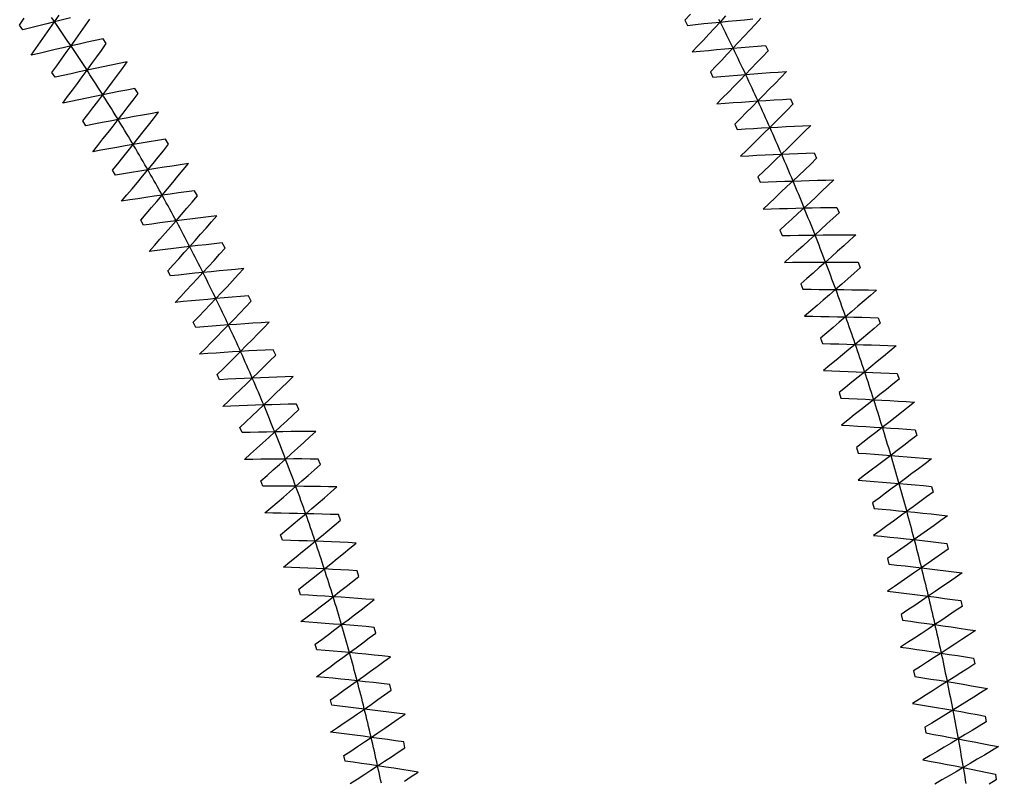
# Model space of a CAD drawing. Header units: metres. Extents: x -142 to 142, y -17 to 142.
# Drawn here: x 88.8 to 139.9, y 22.8 to 62.5 of the extents above; entities that cross this region are included whole.
import ezdxf

# ---------------------------------------------------------------- set-up
doc = ezdxf.new("R2010")
doc.units = ezdxf.units.M
for name, color, linetype in [('contour', 1, 'Continuous'), ('inner', 5, 'Continuous'), ('outer', 3, 'Continuous')]:
    doc.layers.add(name, color=color, linetype=linetype)

msp = doc.modelspace()

# ---------------------------------------------------------------- linework, layer by layer
at = {"layer": 'contour'}
for points in [[(107.648, 22.624), (107.609, 22.809), (107.57, 22.995), (107.53, 23.181), (107.49, 23.366), (107.449, 23.551), (107.408, 23.737), (107.367, 23.922), (107.326, 24.107), (107.284, 24.292), (107.242, 24.477), (107.2, 24.662), (107.157, 24.847), (107.114, 25.032), (107.071, 25.217), (107.027, 25.402), (106.983, 25.586), (106.939, 25.771), (106.894, 25.955), (106.849, 26.14), (106.804, 26.324), (106.758, 26.508), (106.712, 26.692), (106.666, 26.876), (106.62, 27.06), (106.573, 27.244), (106.526, 27.428), (106.478, 27.612), (106.43, 27.796), (106.382, 27.979), (106.334, 28.163), (106.285, 28.346), (106.236, 28.529), (106.187, 28.713), (106.137, 28.896), (106.087, 29.079), (106.037, 29.262), (105.986, 29.445), (105.935, 29.628), (105.884, 29.81), (105.832, 29.993), (105.78, 30.175), (105.728, 30.358), (105.675, 30.54), (105.623, 30.722), (105.569, 30.905), (105.516, 31.087), (105.462, 31.269), (105.408, 31.451), (105.354, 31.632), (105.299, 31.814), (105.244, 31.996), (105.188, 32.177), (105.133, 32.359), (105.077, 32.54), (105.021, 32.721), (104.964, 32.902), (104.907, 33.084), (104.85, 33.264), (104.792, 33.445), (104.734, 33.626), (104.676, 33.807), (104.618, 33.987), (104.559, 34.168), (104.5, 34.348), (104.44, 34.528), (104.381, 34.708), (104.321, 34.888), (104.26, 35.068), (104.2, 35.248), (104.139, 35.428), (104.077, 35.608), (104.016, 35.787), (103.954, 35.966), (103.892, 36.146), (103.829, 36.325), (103.766, 36.504), (103.703, 36.683), (103.64, 36.862), (103.576, 37.041), (103.512, 37.219), (103.448, 37.398), (103.383, 37.576), (103.318, 37.754), (103.253, 37.933), (103.187, 38.111), (103.121, 38.289), (103.055, 38.467), (102.988, 38.644), (102.922, 38.822), (102.854, 38.999), (102.787, 39.177), (102.719, 39.354), (102.651, 39.531), (102.583, 39.708), (102.514, 39.885), (102.445, 40.062), (102.376, 40.239), (102.306, 40.415), (102.237, 40.592), (102.166, 40.768), (102.096, 40.944), (102.025, 41.12), (101.954, 41.296), (101.883, 41.472), (101.811, 41.648), (101.739, 41.823), (101.667, 41.999), (101.594, 42.174), (101.521, 42.349), (101.448, 42.525), (101.374, 42.699), (101.301, 42.874), (101.226, 43.049), (101.152, 43.224), (101.077, 43.398), (101.002, 43.572), (100.927, 43.747), (100.851, 43.921), (100.775, 44.095), (100.699, 44.268), (100.623, 44.442), (100.546, 44.616), (100.469, 44.789), (100.391, 44.962), (100.314, 45.135), (100.235, 45.308), (100.157, 45.481), (100.079, 45.654), (100, 45.827), (99.92, 45.999), (99.841, 46.171), (99.761, 46.344), (99.681, 46.516), (99.601, 46.687), (99.52, 46.859), (99.439, 47.031), (99.358, 47.202), (99.276, 47.374), (99.194, 47.545), (99.112, 47.716), (99.03, 47.887), (98.947, 48.058), (98.864, 48.228), (98.78, 48.399), (98.697, 48.569), (98.613, 48.739), (98.529, 48.909), (98.444, 49.079), (98.359, 49.249), (98.274, 49.419), (98.189, 49.588), (98.103, 49.758), (98.017, 49.927), (97.931, 50.096), (97.844, 50.265), (97.757, 50.433), (97.67, 50.602), (97.583, 50.77), (97.495, 50.939), (97.407, 51.107), (97.319, 51.275), (97.23, 51.443), (97.141, 51.61), (97.052, 51.778), (96.962, 51.945), (96.873, 52.112), (96.783, 52.279), (96.692, 52.446), (96.602, 52.613), (96.511, 52.78), (96.419, 52.946), (96.328, 53.112), (96.236, 53.278), (96.144, 53.444), (96.052, 53.61), (95.959, 53.776), (95.866, 53.941), (95.773, 54.107), (95.68, 54.272), (95.586, 54.437), (95.492, 54.602), (95.397, 54.766), (95.303, 54.931), (95.208, 55.095), (95.113, 55.259), (95.017, 55.423), (94.921, 55.587), (94.825, 55.751), (94.729, 55.914), (94.632, 56.078), (94.536, 56.241), (94.438, 56.404), (94.341, 56.567), (94.243, 56.729), (94.145, 56.892), (94.047, 57.054), (93.948, 57.216), (93.849, 57.378), (93.75, 57.54), (93.651, 57.702), (93.551, 57.863), (93.451, 58.025), (93.351, 58.186), (93.25, 58.347), (93.15, 58.508), (93.049, 58.668), (92.947, 58.829), (92.846, 58.989), (92.744, 59.149), (92.642, 59.309), (92.539, 59.469), (92.436, 59.628), (92.333, 59.788), (92.23, 59.947), (92.126, 60.106), (92.023, 60.265), (91.919, 60.423), (91.814, 60.582), (91.709, 60.74), (91.605, 60.898), (91.499, 61.056), (91.394, 61.214), (91.288, 61.372), (91.182, 61.529), (91.076, 61.686), (90.969, 61.843), (90.862, 62), (90.755, 62.157), (90.648, 62.313), (90.54, 62.47), (90.432, 62.626)], [(125.255, 62.54), (125.339, 62.37), (125.424, 62.2), (125.508, 62.03), (125.592, 61.86), (125.676, 61.69), (125.759, 61.519), (125.842, 61.349), (125.925, 61.178), (126.008, 61.007), (126.091, 60.837), (126.173, 60.666), (126.255, 60.495), (126.337, 60.323), (126.419, 60.152), (126.5, 59.981), (126.581, 59.809), (126.662, 59.637), (126.743, 59.466), (126.824, 59.294), (126.904, 59.122), (126.984, 58.95), (127.064, 58.778), (127.143, 58.605), (127.223, 58.433), (127.302, 58.26), (127.381, 58.088), (127.459, 57.915), (127.538, 57.742), (127.616, 57.569), (127.694, 57.396), (127.771, 57.223), (127.849, 57.05), (127.926, 56.876), (128.003, 56.703), (128.08, 56.529), (128.156, 56.356), (128.233, 56.182), (128.309, 56.008), (128.384, 55.834), (128.46, 55.66), (128.535, 55.486), (128.61, 55.312), (128.685, 55.137), (128.76, 54.963), (128.834, 54.788), (128.908, 54.613), (128.982, 54.439), (129.056, 54.264), (129.129, 54.089), (129.203, 53.914), (129.276, 53.738), (129.348, 53.563), (129.421, 53.388), (129.493, 53.212), (129.565, 53.037), (129.637, 52.861), (129.708, 52.685), (129.78, 52.509), (129.851, 52.333), (129.922, 52.157), (129.992, 51.981), (130.063, 51.805), (130.133, 51.628), (130.202, 51.452), (130.272, 51.275), (130.342, 51.099), (130.411, 50.922), (130.48, 50.745), (130.548, 50.568), (130.617, 50.391), (130.685, 50.214), (130.753, 50.037), (130.821, 49.86), (130.888, 49.682), (130.955, 49.505), (131.022, 49.327), (131.089, 49.15), (131.155, 48.972), (131.222, 48.794), (131.288, 48.616), (131.354, 48.438), (131.419, 48.26), (131.484, 48.082), (131.549, 47.904), (131.614, 47.725), (131.679, 47.547), (131.743, 47.368), (131.807, 47.19), (131.871, 47.011), (131.935, 46.832), (131.998, 46.653), (132.061, 46.474), (132.124, 46.295), (132.187, 46.116), (132.249, 45.937), (132.311, 45.757), (132.373, 45.578), (132.435, 45.399), (132.496, 45.219), (132.557, 45.039), (132.618, 44.86), (132.679, 44.68), (132.739, 44.5), (132.8, 44.32), (132.86, 44.14), (132.919, 43.96), (132.979, 43.78), (133.038, 43.599), (133.097, 43.419), (133.156, 43.238), (133.214, 43.058), (133.272, 42.877), (133.33, 42.697), (133.388, 42.516), (133.446, 42.335), (133.503, 42.154), (133.56, 41.973), (133.617, 41.792), (133.673, 41.611), (133.73, 41.429), (133.786, 41.248), (133.841, 41.067), (133.897, 40.885), (133.952, 40.704), (134.007, 40.522), (134.062, 40.34), (134.117, 40.159), (134.171, 39.977), (134.225, 39.795), (134.279, 39.613), (134.332, 39.431), (134.386, 39.249), (134.439, 39.067), (134.492, 38.884), (134.544, 38.702), (134.597, 38.519), (134.649, 38.337), (134.701, 38.154), (134.752, 37.972), (134.803, 37.789), (134.855, 37.606), (134.905, 37.424), (134.956, 37.241), (135.006, 37.058), (135.057, 36.875), (135.106, 36.691), (135.156, 36.508), (135.205, 36.325), (135.254, 36.142), (135.303, 35.958), (135.352, 35.775), (135.4, 35.591), (135.448, 35.408), (135.496, 35.224), (135.544, 35.04), (135.591, 34.857), (135.638, 34.673), (135.685, 34.489), (135.732, 34.305), (135.778, 34.121), (135.824, 33.937), (135.87, 33.753), (135.916, 33.569), (135.961, 33.384), (136.006, 33.2), (136.051, 33.016), (136.096, 32.831), (136.14, 32.647), (136.185, 32.462), (136.228, 32.277), (136.272, 32.093), (136.315, 31.908), (136.359, 31.723), (136.401, 31.538), (136.444, 31.353), (136.486, 31.168), (136.529, 30.983), (136.57, 30.798), (136.612, 30.613), (136.653, 30.428), (136.695, 30.242), (136.735, 30.057), (136.776, 29.872), (136.816, 29.686), (136.856, 29.501), (136.896, 29.315), (136.936, 29.13), (136.975, 28.944), (137.014, 28.758), (137.053, 28.573), (137.092, 28.387), (137.13, 28.201), (137.168, 28.015), (137.206, 27.829), (137.244, 27.643), (137.281, 27.457), (137.318, 27.271), (137.355, 27.085), (137.392, 26.898), (137.428, 26.712), (137.464, 26.526), (137.5, 26.34), (137.536, 26.153), (137.571, 25.967), (137.606, 25.78), (137.641, 25.594), (137.675, 25.407), (137.71, 25.22), (137.744, 25.034), (137.777, 24.847), (137.811, 24.66), (137.844, 24.473), (137.877, 24.286), (137.91, 24.099), (137.943, 23.912), (137.975, 23.725), (138.007, 23.538), (138.039, 23.351), (138.07, 23.164), (138.102, 22.977), (138.133, 22.79), (138.163, 22.602)]]:
    msp.add_lwpolyline(points, dxfattribs=at)
at = {"layer": 'inner'}
for points in [[(106.017, 22.604), (106.377, 22.835), (106.736, 23.067), (107.095, 23.3), (107.453, 23.534), (107.811, 23.768), (108.169, 24.004), (108.526, 24.241), (108.882, 24.479), (108.814, 24.78), (108.39, 24.842), (107.965, 24.902), (107.541, 24.961), (107.117, 25.018), (106.693, 25.075), (106.269, 25.131), (105.845, 25.185), (105.421, 25.239), (104.997, 25.291), (105.351, 25.53), (105.704, 25.771), (106.057, 26.012), (106.409, 26.255), (106.761, 26.499), (107.112, 26.743), (107.463, 26.989), (107.813, 27.235), (108.163, 27.483), (108.086, 27.783), (107.661, 27.832), (107.235, 27.88), (106.809, 27.927), (106.384, 27.974), (105.958, 28.018), (105.533, 28.062), (105.107, 28.105), (104.682, 28.147), (104.257, 28.187), (104.604, 28.436), (104.95, 28.686), (105.296, 28.938), (105.641, 29.19), (105.986, 29.443), (106.331, 29.698), (106.675, 29.953), (107.018, 30.209), (107.361, 30.466), (107.276, 30.764), (106.849, 30.801), (106.422, 30.838), (105.995, 30.873), (105.569, 30.907), (105.142, 30.94), (104.716, 30.972), (104.289, 31.003), (103.863, 31.033), (103.437, 31.062), (103.777, 31.32), (104.116, 31.58), (104.455, 31.841), (104.793, 32.103), (105.131, 32.365), (105.468, 32.629), (105.805, 32.894), (106.141, 33.159), (106.477, 33.426), (106.384, 33.721), (105.956, 33.747), (105.528, 33.771), (105.1, 33.795), (104.673, 33.817), (104.245, 33.839), (103.818, 33.859), (103.391, 33.878), (102.964, 33.896), (102.537, 33.913), (102.87, 34.181), (103.202, 34.45), (103.533, 34.72), (103.864, 34.991), (104.195, 35.263), (104.525, 35.536), (104.854, 35.81), (105.182, 36.084), (105.511, 36.36), (105.409, 36.652), (104.981, 36.666), (104.553, 36.679), (104.125, 36.691), (103.697, 36.701), (103.269, 36.711), (102.841, 36.719), (102.414, 36.727), (101.987, 36.733), (101.559, 36.738), (101.885, 37.015), (102.209, 37.293), (102.533, 37.572), (102.856, 37.852), (103.179, 38.133), (103.501, 38.415), (103.822, 38.698), (104.143, 38.982), (104.464, 39.267), (104.355, 39.556), (103.926, 39.558), (103.498, 39.559), (103.069, 39.559), (102.641, 39.557), (102.213, 39.555), (101.786, 39.552), (101.358, 39.547), (100.931, 39.541), (100.504, 39.535), (100.821, 39.821), (101.138, 40.107), (101.454, 40.395), (101.769, 40.684), (102.084, 40.974), (102.398, 41.265), (102.712, 41.557), (103.025, 41.849), (103.337, 42.143), (103.22, 42.429), (102.791, 42.419), (102.363, 42.408), (101.935, 42.396), (101.507, 42.383), (101.079, 42.369), (100.652, 42.354), (100.225, 42.337), (99.798, 42.32), (99.371, 42.301), (99.68, 42.596), (99.989, 42.891), (100.297, 43.188), (100.604, 43.485), (100.911, 43.784), (101.217, 44.083), (101.522, 44.384), (101.827, 44.685), (102.131, 44.987), (102.006, 45.269), (101.578, 45.248), (101.15, 45.225), (100.722, 45.201), (100.295, 45.176), (99.868, 45.15), (99.441, 45.123), (99.015, 45.095), (98.588, 45.066), (98.162, 45.035), (98.463, 45.338), (98.763, 45.642), (99.063, 45.947), (99.362, 46.253), (99.66, 46.56), (99.958, 46.868), (100.255, 47.176), (100.551, 47.486), (100.847, 47.796), (100.714, 48.075), (100.287, 48.042), (99.86, 48.007), (99.433, 47.972), (99.006, 47.935), (98.58, 47.897), (98.154, 47.858), (97.729, 47.818), (97.303, 47.777), (96.878, 47.735), (97.171, 48.046), (97.462, 48.358), (97.753, 48.672), (98.044, 48.986), (98.333, 49.301), (98.622, 49.616), (98.911, 49.933), (99.198, 50.251), (99.485, 50.569), (99.345, 50.844), (98.919, 50.799), (98.493, 50.753), (98.067, 50.705), (97.642, 50.657), (97.217, 50.607), (96.792, 50.556), (96.368, 50.505), (95.944, 50.452), (95.52, 50.398), (95.803, 50.717), (96.087, 51.037), (96.369, 51.358), (96.65, 51.68), (96.931, 52.003), (97.211, 52.327), (97.491, 52.652), (97.769, 52.977), (98.047, 53.303), (97.9, 53.574), (97.475, 53.517), (97.05, 53.459), (96.626, 53.4), (96.202, 53.34), (95.779, 53.279), (95.356, 53.216), (94.933, 53.152), (94.51, 53.088), (94.088, 53.022), (94.363, 53.35), (94.637, 53.677), (94.91, 54.006), (95.183, 54.336), (95.455, 54.666), (95.726, 54.997), (95.996, 55.33), (96.266, 55.663), (96.535, 55.997), (96.379, 56.263), (95.956, 56.195), (95.533, 56.125), (95.111, 56.054), (94.689, 55.982), (94.267, 55.909), (93.846, 55.835), (93.425, 55.76), (93.005, 55.683), (92.585, 55.606), (92.85, 55.941), (93.115, 56.276), (93.379, 56.612), (93.643, 56.949), (93.905, 57.287), (94.167, 57.626), (94.428, 57.965), (94.688, 58.306), (94.948, 58.647), (94.785, 58.909), (94.364, 58.829), (93.943, 58.748), (93.523, 58.665), (93.103, 58.581), (92.684, 58.497), (92.265, 58.411), (91.846, 58.324), (91.428, 58.236), (91.01, 58.147), (91.266, 58.489), (91.522, 58.832), (91.777, 59.175), (92.031, 59.519), (92.284, 59.864), (92.536, 60.21), (92.788, 60.557), (93.038, 60.904), (93.288, 61.253), (93.118, 61.51), (92.7, 61.418), (92.281, 61.325), (91.864, 61.231), (91.446, 61.136), (91.029, 61.039), (90.613, 60.942), (90.197, 60.844), (89.781, 60.744), (89.366, 60.644), (89.613, 60.993), (89.859, 61.342), (90.104, 61.693), (90.348, 62.044), (90.591, 62.395), (90.834, 62.748)], [(123.784, 62.793), (123.495, 62.478), (123.631, 62.209), (124.056, 62.254), (124.481, 62.298), (124.907, 62.341), (125.333, 62.384), (125.759, 62.425), (126.185, 62.466), (126.611, 62.506), (127.038, 62.545)], [(127.465, 62.583), (127.174, 62.268), (126.882, 61.954), (126.59, 61.641), (126.297, 61.329), (126.004, 61.017), (125.71, 60.706), (125.415, 60.396), (125.12, 60.086), (124.825, 59.777), (124.954, 59.506), (125.38, 59.541), (125.807, 59.576), (126.233, 59.61), (126.66, 59.643), (127.087, 59.676), (127.514, 59.707), (127.941, 59.738), (128.368, 59.767), (128.796, 59.796), (128.498, 59.488), (128.2, 59.18), (127.9, 58.874), (127.601, 58.568), (127.301, 58.262), (127, 57.958), (126.699, 57.654), (126.397, 57.351), (126.095, 57.048), (126.219, 56.774), (126.646, 56.801), (127.072, 56.826), (127.5, 56.851), (127.927, 56.875), (128.354, 56.898), (128.782, 56.92), (129.21, 56.941), (129.638, 56.961), (130.066, 56.981), (129.761, 56.679), (129.456, 56.378), (129.151, 56.078), (128.844, 55.779), (128.538, 55.48), (128.231, 55.182), (127.923, 54.885), (127.615, 54.589), (127.306, 54.293), (127.424, 54.016), (127.851, 54.033), (128.278, 54.049), (128.706, 54.065), (129.133, 54.079), (129.561, 54.093), (129.989, 54.106), (130.418, 54.117), (130.846, 54.129), (131.274, 54.139), (130.963, 53.844), (130.652, 53.55), (130.34, 53.256), (130.027, 52.964), (129.714, 52.672), (129.4, 52.381), (129.086, 52.09), (128.772, 51.8), (128.457, 51.511), (128.568, 51.232), (128.996, 51.24), (129.423, 51.247), (129.851, 51.253), (130.279, 51.258), (130.707, 51.262), (131.135, 51.266), (131.564, 51.268), (131.992, 51.27), (132.421, 51.271), (132.103, 50.983), (131.785, 50.696), (131.467, 50.409), (131.148, 50.123), (130.829, 49.838), (130.509, 49.554), (130.189, 49.27), (129.868, 48.988), (129.547, 48.706), (129.652, 48.424), (130.08, 48.422), (130.507, 48.42), (130.935, 48.417), (131.363, 48.413), (131.791, 48.408), (132.219, 48.402), (132.647, 48.395), (133.076, 48.388), (133.504, 48.379), (133.181, 48.098), (132.857, 47.818), (132.532, 47.538), (132.207, 47.259), (131.882, 46.981), (131.556, 46.704), (131.229, 46.428), (130.902, 46.152), (130.575, 45.877), (130.675, 45.593), (131.102, 45.582), (131.529, 45.57), (131.957, 45.558), (132.385, 45.544), (132.813, 45.53), (133.241, 45.515), (133.669, 45.499), (134.097, 45.482), (134.525, 45.464), (134.195, 45.19), (133.865, 44.917), (133.535, 44.645), (133.204, 44.373), (132.872, 44.102), (132.54, 43.832), (132.208, 43.563), (131.875, 43.294), (131.542, 43.026), (131.635, 42.74), (132.062, 42.72), (132.489, 42.699), (132.917, 42.677), (133.344, 42.655), (133.771, 42.631), (134.199, 42.606), (134.626, 42.581), (135.054, 42.555), (135.482, 42.528), (135.146, 42.261), (134.81, 41.995), (134.474, 41.73), (134.137, 41.466), (133.8, 41.202), (133.462, 40.939), (133.124, 40.677), (132.785, 40.416), (132.447, 40.155), (132.534, 39.867), (132.96, 39.838), (133.387, 39.808), (133.813, 39.777), (134.24, 39.745), (134.667, 39.712), (135.094, 39.678), (135.521, 39.643), (135.948, 39.608), (136.375, 39.572), (136.034, 39.312), (135.692, 39.053), (135.35, 38.796), (135.007, 38.539), (134.664, 38.282), (134.321, 38.027), (133.977, 37.772), (133.633, 37.519), (133.289, 37.265), (133.369, 36.975), (133.795, 36.937), (134.221, 36.897), (134.647, 36.857), (135.073, 36.816), (135.499, 36.774), (135.925, 36.731), (136.351, 36.687), (136.777, 36.642), (137.203, 36.596), (136.856, 36.344), (136.509, 36.093), (136.161, 35.843), (135.813, 35.593), (135.465, 35.345), (135.116, 35.097), (134.767, 34.85), (134.417, 34.604), (134.067, 34.358), (134.142, 34.066), (134.567, 34.018), (134.991, 33.97), (135.416, 33.92), (135.841, 33.87), (136.266, 33.818), (136.691, 33.766), (137.116, 33.713), (137.541, 33.659), (137.967, 33.604), (137.614, 33.36), (137.262, 33.116), (136.909, 32.873), (136.555, 32.631), (136.202, 32.39), (135.847, 32.15), (135.493, 31.911), (135.138, 31.672), (134.783, 31.434), (134.851, 31.141), (135.275, 31.084), (135.698, 31.026), (136.122, 30.967), (136.546, 30.907), (136.969, 30.847), (137.393, 30.785), (137.817, 30.723), (138.241, 30.659), (138.665, 30.595), (138.307, 30.359), (137.949, 30.123), (137.591, 29.888), (137.233, 29.654), (136.874, 29.421), (136.515, 29.188), (136.155, 28.956), (135.795, 28.726), (135.435, 28.496), (135.496, 28.201), (135.919, 28.135), (136.341, 28.067), (136.763, 27.999), (137.186, 27.93), (137.608, 27.861), (138.03, 27.79), (138.453, 27.718), (138.875, 27.646), (139.297, 27.572), (138.935, 27.344), (138.572, 27.116), (138.209, 26.889), (137.845, 26.662), (137.481, 26.437), (137.117, 26.212), (136.752, 25.989), (136.388, 25.766), (136.022, 25.543), (136.078, 25.247), (136.498, 25.172), (136.919, 25.096), (137.34, 25.019), (137.761, 24.94), (138.181, 24.861), (138.602, 24.782), (139.023, 24.701), (139.443, 24.619), (139.864, 24.537), (139.497, 24.316), (139.129, 24.096), (138.761, 23.877), (138.392, 23.658), (138.024, 23.441), (137.655, 23.224), (137.285, 23.008), (136.916, 22.793), (136.546, 22.579)]]:
    msp.add_lwpolyline(points, dxfattribs=at)
at = {"layer": 'outer'}
for points in [[(91.424, 62.596), (91.007, 62.497), (90.591, 62.395), (90.176, 62.293), (89.761, 62.19), (89.346, 62.086), (88.932, 61.981), (88.76, 62.227), (89.001, 62.58)], [(108.851, 22.737), (109.211, 22.97), (109.57, 23.204), (109.147, 23.272), (108.723, 23.339), (108.3, 23.405), (107.876, 23.47), (107.453, 23.534), (107.03, 23.596), (106.607, 23.658), (106.183, 23.718), (105.76, 23.777), (105.694, 24.07), (106.05, 24.305), (106.406, 24.542), (106.762, 24.78), (107.117, 25.018), (107.472, 25.258), (107.826, 25.499), (108.18, 25.741), (108.533, 25.983), (108.886, 26.228), (108.461, 26.284), (108.036, 26.339), (107.61, 26.393), (107.186, 26.447), (106.761, 26.499), (106.336, 26.549), (105.911, 26.599), (105.486, 26.648), (105.061, 26.695), (104.987, 26.986), (105.337, 27.231), (105.686, 27.478), (106.035, 27.725), (106.384, 27.974), (106.731, 28.223), (107.079, 28.474), (107.426, 28.725), (107.772, 28.977), (108.118, 29.231), (107.692, 29.276), (107.265, 29.319), (106.839, 29.362), (106.412, 29.403), (105.986, 29.443), (105.56, 29.482), (105.134, 29.52), (104.708, 29.557), (104.282, 29.593), (104.2, 29.881), (104.543, 30.136), (104.885, 30.392), (105.227, 30.649), (105.569, 30.907), (105.909, 31.166), (106.25, 31.426), (106.59, 31.687), (106.929, 31.949), (107.268, 32.212), (106.84, 32.245), (106.413, 32.277), (105.985, 32.307), (105.558, 32.337), (105.131, 32.365), (104.704, 32.393), (104.277, 32.419), (103.85, 32.444), (103.423, 32.468), (103.333, 32.754), (103.669, 33.018), (104.004, 33.284), (104.339, 33.55), (104.673, 33.817), (105.006, 34.086), (105.339, 34.355), (105.672, 34.625), (106.004, 34.896), (106.335, 35.169), (105.907, 35.19), (105.478, 35.21), (105.05, 35.229), (104.622, 35.246), (104.195, 35.263), (103.767, 35.278), (103.34, 35.292), (102.912, 35.306), (102.485, 35.318), (102.387, 35.601), (102.715, 35.875), (103.043, 36.149), (103.37, 36.425), (103.697, 36.701), (104.023, 36.979), (104.348, 37.257), (104.673, 37.537), (104.997, 37.817), (105.321, 38.098), (104.892, 38.108), (104.464, 38.116), (104.035, 38.123), (103.607, 38.128), (103.179, 38.133), (102.751, 38.137), (102.323, 38.139), (101.896, 38.14), (101.468, 38.141), (101.362, 38.421), (101.683, 38.704), (102.003, 38.987), (102.322, 39.272), (102.641, 39.557), (102.959, 39.844), (103.277, 40.131), (103.594, 40.419), (103.91, 40.709), (104.226, 40.999), (103.797, 40.996), (103.369, 40.992), (102.94, 40.987), (102.512, 40.981), (102.084, 40.974), (101.656, 40.966), (101.228, 40.956), (100.801, 40.946), (100.374, 40.935), (100.26, 41.212), (100.573, 41.503), (100.885, 41.796), (101.196, 42.089), (101.507, 42.383), (101.817, 42.678), (102.127, 42.974), (102.436, 43.271), (102.744, 43.569), (103.052, 43.868), (102.623, 43.853), (102.194, 43.838), (101.766, 43.821), (101.338, 43.803), (100.911, 43.784), (100.483, 43.764), (100.056, 43.743), (99.629, 43.72), (99.202, 43.697), (99.081, 43.971), (99.386, 44.271), (99.689, 44.572), (99.993, 44.874), (100.295, 45.176), (100.597, 45.48), (100.898, 45.784), (101.199, 46.09), (101.499, 46.396), (101.798, 46.703), (101.37, 46.677), (100.942, 46.649), (100.514, 46.621), (100.087, 46.591), (99.66, 46.56), (99.234, 46.528), (98.807, 46.495), (98.381, 46.461), (97.955, 46.426), (97.826, 46.697), (98.122, 47.005), (98.418, 47.314), (98.712, 47.624), (99.006, 47.935), (99.3, 48.247), (99.592, 48.559), (99.884, 48.873), (100.176, 49.187), (100.466, 49.503), (100.039, 49.464), (99.612, 49.425), (99.186, 49.385), (98.759, 49.343), (98.333, 49.301), (97.908, 49.257), (97.482, 49.212), (97.057, 49.166), (96.633, 49.119), (96.496, 49.387), (96.784, 49.703), (97.07, 50.02), (97.356, 50.338), (97.642, 50.657), (97.926, 50.977), (98.21, 51.297), (98.493, 51.619), (98.776, 51.941), (99.058, 52.264), (98.632, 52.214), (98.206, 52.163), (97.781, 52.111), (97.356, 52.058), (96.931, 52.003), (96.507, 51.948), (96.083, 51.891), (95.659, 51.833), (95.236, 51.775), (95.092, 52.038), (95.371, 52.362), (95.649, 52.687), (95.926, 53.013), (96.202, 53.34), (96.478, 53.667), (96.753, 53.996), (97.027, 54.325), (97.3, 54.655), (97.573, 54.986), (97.149, 54.924), (96.725, 54.861), (96.301, 54.797), (95.878, 54.732), (95.455, 54.666), (95.032, 54.599), (94.61, 54.531), (94.188, 54.461), (93.767, 54.391), (93.616, 54.65), (93.885, 54.982), (94.154, 55.314), (94.422, 55.648), (94.689, 55.982), (94.955, 56.317), (95.221, 56.653), (95.486, 56.99), (95.75, 57.327), (96.014, 57.666), (95.591, 57.592), (95.169, 57.517), (94.747, 57.442), (94.326, 57.365), (93.905, 57.287), (93.485, 57.208), (93.064, 57.128), (92.645, 57.047), (92.225, 56.965), (92.067, 57.221), (92.327, 57.559), (92.587, 57.899), (92.845, 58.24), (93.103, 58.581), (93.36, 58.924), (93.617, 59.267), (93.872, 59.611), (94.127, 59.956), (94.381, 60.301), (93.961, 60.216), (93.541, 60.129), (93.121, 60.042), (92.702, 59.954), (92.284, 59.864), (91.865, 59.774), (91.448, 59.682), (91.03, 59.59), (90.613, 59.496), (90.448, 59.747), (90.699, 60.093), (90.949, 60.44), (91.198, 60.787), (91.446, 61.136), (91.694, 61.485), (91.941, 61.835), (92.186, 62.186), (92.431, 62.538)], [(125.623, 62.699), (125.333, 62.384), (125.042, 62.07), (124.751, 61.756), (124.459, 61.443), (124.167, 61.131), (123.875, 60.82), (124.3, 60.861), (124.726, 60.901), (125.151, 60.941), (125.577, 60.979), (126.004, 61.017), (126.43, 61.054), (126.857, 61.09), (127.284, 61.125), (127.711, 61.16), (127.844, 60.882), (127.548, 60.571), (127.253, 60.261), (126.956, 59.952), (126.66, 59.643), (126.362, 59.336), (126.065, 59.028), (125.766, 58.722), (125.467, 58.416), (125.168, 58.112), (125.594, 58.144), (126.02, 58.175), (126.447, 58.205), (126.874, 58.234), (127.301, 58.262), (127.728, 58.29), (128.155, 58.317), (128.583, 58.343), (129.011, 58.368), (129.137, 58.087), (128.835, 57.783), (128.533, 57.479), (128.23, 57.177), (127.927, 56.875), (127.623, 56.573), (127.318, 56.273), (127.014, 55.973), (126.708, 55.674), (126.402, 55.376), (126.829, 55.398), (127.256, 55.42), (127.683, 55.441), (128.11, 55.461), (128.538, 55.48), (128.965, 55.498), (129.393, 55.516), (129.821, 55.533), (130.25, 55.548), (130.37, 55.265), (130.062, 54.967), (129.753, 54.67), (129.443, 54.374), (129.133, 54.079), (128.823, 53.785), (128.512, 53.491), (128.201, 53.198), (127.889, 52.905), (127.577, 52.614), (128.004, 52.627), (128.431, 52.64), (128.858, 52.651), (129.286, 52.662), (129.714, 52.672), (130.142, 52.681), (130.57, 52.689), (130.998, 52.696), (131.427, 52.703), (131.541, 52.416), (131.226, 52.126), (130.911, 51.836), (130.595, 51.547), (130.279, 51.258), (129.962, 50.97), (129.645, 50.683), (129.327, 50.397), (129.009, 50.111), (128.691, 49.827), (129.118, 49.831), (129.545, 49.834), (129.973, 49.836), (130.401, 49.838), (130.829, 49.838), (131.257, 49.838), (131.685, 49.837), (132.113, 49.835), (132.542, 49.832), (132.65, 49.543), (132.329, 49.259), (132.007, 48.976), (131.685, 48.694), (131.363, 48.413), (131.04, 48.132), (130.717, 47.852), (130.393, 47.573), (130.069, 47.294), (129.744, 47.016), (130.171, 47.011), (130.598, 47.005), (131.026, 46.998), (131.454, 46.99), (131.882, 46.981), (132.31, 46.972), (132.738, 46.961), (133.166, 46.95), (133.594, 46.938), (133.696, 46.647), (133.369, 46.37), (133.041, 46.094), (132.713, 45.819), (132.385, 45.544), (132.056, 45.271), (131.726, 44.998), (131.397, 44.726), (131.066, 44.454), (130.736, 44.183), (131.163, 44.169), (131.59, 44.154), (132.017, 44.137), (132.445, 44.12), (132.872, 44.102), (133.3, 44.083), (133.728, 44.063), (134.155, 44.043), (134.583, 44.021), (134.679, 43.728), (134.346, 43.459), (134.012, 43.19), (133.678, 42.922), (133.344, 42.655), (133.009, 42.388), (132.674, 42.122), (132.338, 41.857), (132.002, 41.593), (131.666, 41.33), (132.092, 41.306), (132.519, 41.281), (132.946, 41.256), (133.373, 41.229), (133.8, 41.202), (134.227, 41.174), (134.654, 41.145), (135.082, 41.115), (135.509, 41.084), (135.598, 40.789), (135.259, 40.527), (134.92, 40.265), (134.58, 40.004), (134.24, 39.745), (133.899, 39.485), (133.558, 39.227), (133.217, 38.97), (132.875, 38.713), (132.533, 38.457), (132.959, 38.424), (133.385, 38.39), (133.812, 38.355), (134.238, 38.319), (134.664, 38.282), (135.091, 38.245), (135.517, 38.206), (135.944, 38.167), (136.37, 38.127), (136.453, 37.83), (136.108, 37.575), (135.764, 37.321), (135.418, 37.068), (135.073, 36.816), (134.726, 36.564), (134.38, 36.313), (134.033, 36.063), (133.686, 35.814), (133.338, 35.565), (133.764, 35.523), (134.189, 35.48), (134.614, 35.436), (135.039, 35.391), (135.465, 35.345), (135.89, 35.298), (136.316, 35.25), (136.742, 35.202), (137.167, 35.152), (137.243, 34.854), (136.893, 34.607), (136.543, 34.36), (136.192, 34.114), (135.841, 33.87), (135.49, 33.625), (135.138, 33.382), (134.786, 33.14), (134.433, 32.898), (134.08, 32.657), (134.504, 32.605), (134.929, 32.553), (135.353, 32.5), (135.777, 32.445), (136.202, 32.39), (136.626, 32.334), (137.05, 32.277), (137.475, 32.22), (137.899, 32.161), (137.969, 31.861), (137.614, 31.621), (137.258, 31.382), (136.902, 31.144), (136.546, 30.907), (136.189, 30.671), (135.832, 30.435), (135.475, 30.201), (135.117, 29.967), (134.759, 29.733), (135.182, 29.673), (135.605, 29.611), (136.028, 29.548), (136.451, 29.485), (136.874, 29.421), (137.297, 29.355), (137.72, 29.289), (138.143, 29.222), (138.566, 29.154), (138.629, 28.853), (138.269, 28.621), (137.908, 28.39), (137.547, 28.16), (137.186, 27.93), (136.824, 27.702), (136.462, 27.474), (136.099, 27.247), (135.737, 27.021), (135.373, 26.796), (135.795, 26.726), (136.217, 26.655), (136.638, 26.583), (137.06, 26.511), (137.481, 26.437), (137.903, 26.363), (138.324, 26.287), (138.746, 26.211), (139.167, 26.134), (139.224, 25.831), (138.859, 25.607), (138.493, 25.384), (138.127, 25.162), (137.761, 24.94), (137.394, 24.72), (137.027, 24.5), (136.66, 24.281), (136.292, 24.063), (135.924, 23.845), (136.344, 23.766), (136.764, 23.686), (137.184, 23.605), (137.604, 23.524), (138.024, 23.441), (138.443, 23.357), (138.863, 23.273), (139.283, 23.187), (139.703, 23.101), (139.753, 22.797), (139.383, 22.581)]]:
    msp.add_lwpolyline(points, dxfattribs=at)

doc.saveas('drawing.dxf')
